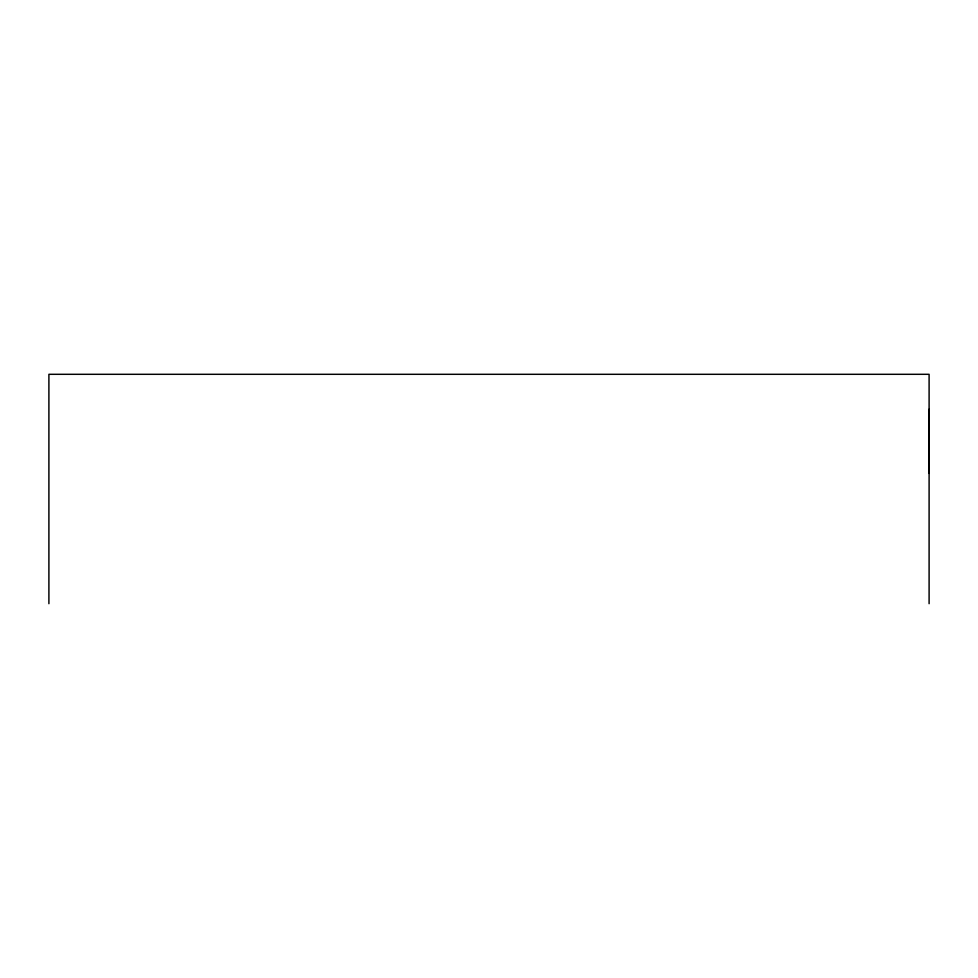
<?xml version="1.0" encoding="UTF-8"?>
<svg xmlns="http://www.w3.org/2000/svg" width="978" height="978" viewBox="0 0 978 978"><rect width="100%" height="100%" fill="white"/><g stroke="black" fill="none" stroke-linecap="round" stroke-linejoin="round"><path stroke-width="1.47" d="M929.1 473.401L929.1 409.232M929.1 603.695L929.1 374.305L48.9 374.305L48.9 603.695"/></g></svg>
